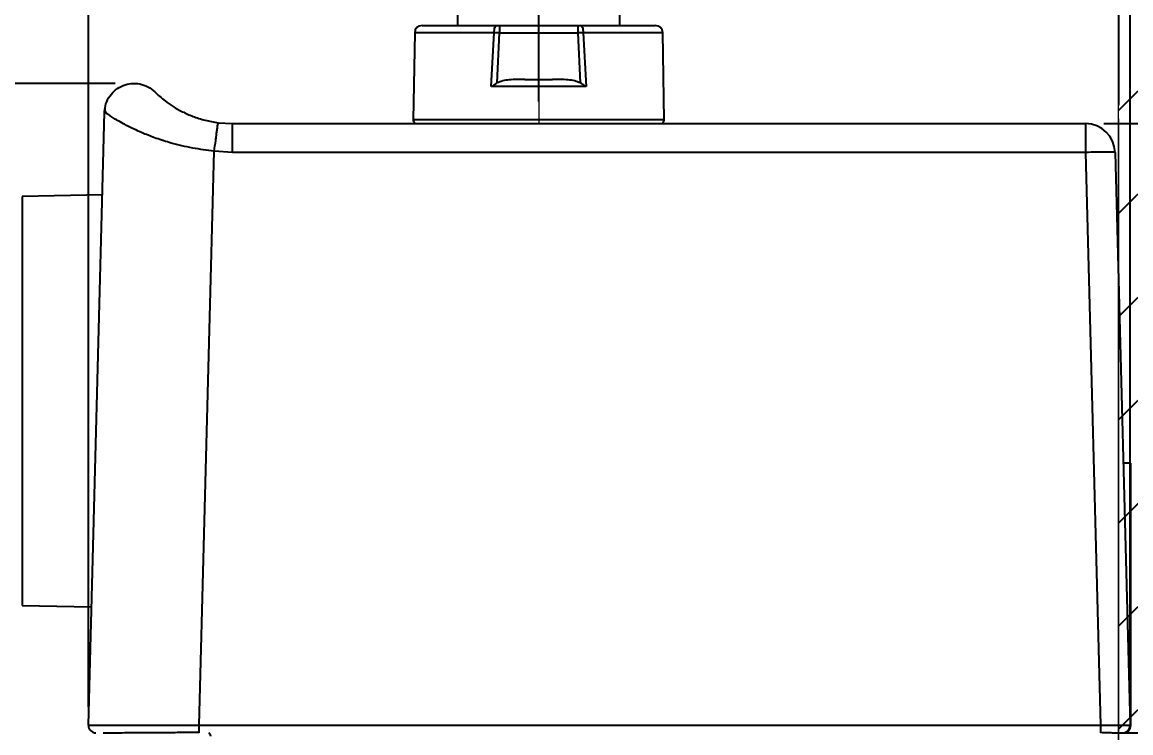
# Model space of a CAD drawing. Header units: millimetres. Extents: x 6110 to 6704, y -3675 to -2835.
# Drawn here: x 6560.36 to 6597.88, y -3381.68 to -3357.62 of the extents above; entities that cross this region are included whole.
import ezdxf

# ---------------------------------------------------------------- set-up
doc = ezdxf.new("R2010")
doc.units = ezdxf.units.MM
doc.header["$LTSCALE"] = 0.1
doc.linetypes.add('CENTERX2', pattern=[101.6, 63.5, -12.7, 12.7, -12.7])
doc.layers.get('0').update_dxf_attribs({"lineweight": 13})
doc.layers.add('CENTER', color=1, linetype='CENTERX2', lineweight=15)
doc.layers.add('DIM', color=3, linetype='Continuous', lineweight=9)
doc.layers.add('hatch', color=2, linetype='Continuous')
doc.styles.get("Standard").update_dxf_attribs({"font": 'arial.ttf'})
doc.dimstyles.new('ISO-25', dxfattribs={"dimtxt": 2.5, "dimasz": 2.5, "dimexe": 1.25, "dimexo": 0.625, "dimtad": 1, "dimlfac": 5, "dimtxsty": 'Standard', "dimcen": 2.5, "dimadec": 0, "dimazin": 0, "dimtfac": 1, "dimtmove": 0, "dimatfit": 3, "dimfxl": 0, "dimarcsym": 0})

# ---------------------------------------------------------------- blocks, each defined once
blk = doc.blocks.new('*D56')
at = {"layer": 'Defpoints', "color": 0}
for p in [(6610.005, -3179.47), (6596.348, -3361.052), (6635.767, -3361.052)]:
    blk.add_point(p, dxfattribs=at)
at = {"layer": 'DIM', "color": 0, "lineweight": -2}
for p, q in [((6610.63, -3179.47), (6637.017, -3179.47)), ((6635.767, -3183.47), (6635.767, -3357.052)), ((6596.973, -3361.052), (6637.017, -3361.052))]:
    blk.add_line(p, q, dxfattribs=at)
at = {"layer": 'DIM', "color": 0}
for points in [[(6635.101, -3183.47), (6636.434, -3183.47), (6635.767, -3179.47)], [(6635.101, -3357.052), (6636.434, -3357.052), (6635.767, -3361.052)]]:
    blk.add_solid(points, dxfattribs=at)
at = {"layer": 'DIM', "color": 0, "insert": (6633.099, -3270.261), "char_height": 4, "attachment_point": 5, "rotation": 90}
blk.add_mtext('730', dxfattribs=at)
blk = doc.blocks.new('*D57')
at = {"layer": 'Defpoints', "color": 0}
for p in [(6596.348, -3361.052), (6596.856, -3381.677), (6635.767, -3381.677)]:
    blk.add_point(p, dxfattribs=at)
at = {"layer": 'DIM', "color": 0, "lineweight": -2}
for p, q in [((6596.973, -3361.052), (6637.017, -3361.052)), ((6635.767, -3365.052), (6635.767, -3377.677)), ((6597.481, -3381.677), (6637.017, -3381.677))]:
    blk.add_line(p, q, dxfattribs=at)
at = {"layer": 'DIM', "color": 0}
for points in [[(6635.101, -3365.052), (6636.434, -3365.052), (6635.767, -3361.052)], [(6635.101, -3377.677), (6636.434, -3377.677), (6635.767, -3381.677)]]:
    blk.add_solid(points, dxfattribs=at)
at = {"layer": 'DIM', "color": 0, "insert": (6632.739, -3371.364), "char_height": 4, "attachment_point": 5, "rotation": 90}
blk.add_mtext('82,5', dxfattribs=at)
blk = doc.blocks.new('*D58')
at = {"layer": 'Defpoints', "color": 0}
for p in [(6562.605, -3345.432), (6562.605, -3381.42), (6597.855, -3381.42)]:
    blk.add_point(p, dxfattribs=at)
at = {"layer": 'DIM', "color": 0, "lineweight": -2}
for p, q in [((6562.605, -3380.795), (6562.605, -3344.182)), ((6597.855, -3380.795), (6597.855, -3344.182)), ((6562.605, -3345.432), (6541.641, -3345.432)), ((6593.855, -3345.432), (6566.605, -3345.432))]:
    blk.add_line(p, q, dxfattribs=at)
at = {"layer": 'DIM', "color": 0}
for points in [[(6566.605, -3344.765), (6566.605, -3346.099), (6562.605, -3345.432)], [(6593.855, -3344.765), (6593.855, -3346.099), (6597.855, -3345.432)]]:
    blk.add_solid(points, dxfattribs=at)
at = {"layer": 'DIM', "color": 0, "insert": (6546.111, -3342.799), "char_height": 4, "attachment_point": 5}
blk.add_mtext('141', dxfattribs=at)
blk = doc.blocks.new('*D65')
at = {"layer": 'Defpoints', "color": 0}
for p in [(6597.474, -3335.521), (6577.842, -3360.926), (6597.474, -3361.052)]:
    blk.add_point(p, dxfattribs=at)
at = {"layer": 'DIM', "color": 0, "lineweight": -2}
for p, q in [((6577.842, -3360.301), (6577.842, -3334.271)), ((6597.474, -3360.427), (6597.474, -3334.271)), ((6581.842, -3335.521), (6593.474, -3335.521))]:
    blk.add_line(p, q, dxfattribs=at)
at = {"layer": 'DIM', "color": 0}
for points in [[(6581.842, -3334.855), (6581.842, -3336.188), (6577.842, -3335.521)], [(6593.474, -3334.855), (6593.474, -3336.188), (6597.474, -3335.521)]]:
    blk.add_solid(points, dxfattribs=at)
at = {"layer": 'DIM', "color": 0, "insert": (6587.658, -3332.854), "char_height": 4, "attachment_point": 5}
blk.add_mtext('78', dxfattribs=at)
blk = doc.blocks.new('*D96')
at = {"color": 3, "lineweight": -2}
for p, q in [((6563.505, -3359.694), (6537.449, -3359.694)), ((6538.699, -3363.694), (6538.699, -3464.687)), ((6597.23, -3468.687), (6537.449, -3468.687))]:
    blk.add_line(p, q, dxfattribs=at)
at = {"color": 3}
for points in [[(6538.032, -3363.694), (6539.365, -3363.694), (6538.699, -3359.694)], [(6538.032, -3464.687), (6539.365, -3464.687), (6538.699, -3468.687)]]:
    blk.add_solid(points, dxfattribs=at)
at = {"layer": 'Defpoints', "color": 0}
for p in [(6564.13, -3359.694), (6538.699, -3468.687), (6597.855, -3468.687)]:
    blk.add_point(p, dxfattribs=at)
at = {"color": 3, "insert": (6536.03, -3414.19), "char_height": 4, "attachment_point": 5, "rotation": 90}
blk.add_mtext('436', dxfattribs=at)

msp = doc.modelspace()

# ---------------------------------------------------------------- hatches: boundary and pattern name
at = {"layer": 'hatch'}
h = msp.add_hatch(dxfattribs=at)
h.set_pattern_fill('ANSI31', color=256, scale=0.777568)
h.set_pattern_definition([(45, (5809.2703, -3576.218), (-1.7456907, 1.7456907), [])])
edge = h.paths.add_edge_path()
edge.add_spline(control_points=[(6597.4753, -3341.3519), (6597.5331, -3341.3659), (6597.6353, -3341.3823), (6597.7761, -3341.3823), (6597.8566, -3341.3722), (6597.8936, -3341.3655)], knot_values=[0, 0, 0, 0, 0.4237752, 0.7322165, 1, 1, 1, 1], degree=3, periodic=0)
edge.add_line((6597.5166, -3341.3576), (6597.9333, -3341.3576))
edge.add_arc((6597.7003, -3340.2901), 1.0927, 280.19055, 282.31636, ccw=False)
edge.add_spline(control_points=[(6597.8936, -3341.3655), (6597.8566, -3341.3722), (6597.7761, -3341.3823), (6597.6353, -3341.3823), (6597.5331, -3341.3659), (6597.4753, -3341.3519)], knot_values=[0, 0, 0, 0, 0.2677835, 0.5762248, 1, 1, 1, 1], degree=3, periodic=0)
edge.add_line((6597.4668, -3341.3969), (6597.4668, -3343.342))
edge.add_line((6597.4668, -3343.342), (6597.5166, -3343.342))
edge.add_spline(control_points=[(6597.8936, -3343.3341), (6597.8566, -3343.3274), (6597.7761, -3343.3174), (6597.6353, -3343.3174), (6597.5331, -3343.3338), (6597.4753, -3343.3478)], knot_values=[0, 0, 0, 0, 0.2677887, 0.5762346, 1, 1, 1, 1], degree=3, periodic=0)
edge.add_line((6600.0995, -3343.1305), (6600.2847, -3343.1305))
edge.add_ellipse((6599.6335, -3342.3498), major_axis=(0, -1), ratio=0.6666667, start_angle=218.68219, end_angle=321.31781, ccw=False)
edge.add_line((6598.6491, -3341.3576), (6597.5166, -3341.3576))
edge.add_spline(control_points=[(6597.4753, -3341.3519), (6597.5331, -3341.3659), (6597.6353, -3341.3823), (6597.7761, -3341.3823), (6597.8566, -3341.3722), (6597.8936, -3341.3655)], knot_values=[0, 0, 0, 0, 0.4237752, 0.7322165, 1, 1, 1, 1], degree=3, periodic=0)
edge.add_arc((6597.7003, -3340.2901), 1.0927, 280.19055, 282.31636)
edge.add_line((6597.9333, -3341.3576), (6605.717, -3341.3576))
edge.add_line((6605.717, -3341.3576), (6605.717, -3343.342))
edge.add_line((6605.717, -3343.342), (6597.5166, -3343.342))
edge.add_spline(control_points=[(6597.8936, -3343.3341), (6597.8566, -3343.3274), (6597.7761, -3343.3174), (6597.6353, -3343.3174), (6597.5331, -3343.3338), (6597.4753, -3343.3478)], knot_values=[0, 0, 0, 0, 0.2677887, 0.5762346, 1, 1, 1, 1], degree=3, periodic=0)
edge.add_line((6597.4753, -3343.3478), (6597.4668, -3343.3498))
edge.add_line((6597.4668, -3343.3498), (6597.4668, -3356.3501))
edge.add_line((6597.4668, -3356.3501), (6597.4753, -3356.3522))
edge.add_spline(control_points=[(6597.4753, -3356.3522), (6597.5331, -3356.3662), (6597.6353, -3356.3826), (6597.7761, -3356.3826), (6597.8566, -3356.3725), (6597.8936, -3356.3659)], knot_values=[0, 0, 0, 0, 0.4237752, 0.7322165, 1, 1, 1, 1], degree=3, periodic=0)
edge.add_line((6597.5166, -3356.358), (6597.9333, -3356.358))
edge.add_arc((6597.7003, -3355.2905), 1.0927, 280.19055, 282.31636, ccw=False)
edge.add_spline(control_points=[(6597.8936, -3356.3659), (6597.8566, -3356.3725), (6597.7761, -3356.3826), (6597.6353, -3356.3826), (6597.5331, -3356.3662), (6597.4753, -3356.3522)], knot_values=[0, 0, 0, 0, 0.2677835, 0.5762248, 1, 1, 1, 1], degree=3, periodic=0)
edge.add_line((6597.4668, -3356.3973), (6597.4668, -3358.3423))
edge.add_line((6597.4668, -3358.3423), (6597.5166, -3358.3423))
edge.add_spline(control_points=[(6597.8936, -3358.3344), (6597.8566, -3358.3278), (6597.7761, -3358.3177), (6597.6353, -3358.3177), (6597.5331, -3358.3341), (6597.4753, -3358.3481)], knot_values=[0, 0, 0, 0, 0.2677887, 0.5762346, 1, 1, 1, 1], degree=3, periodic=0)
edge.add_line((6599.0317, -3358.1308), (6599.2169, -3358.1308))
edge.add_ellipse((6599.6335, -3357.3501), major_axis=(0, -1), ratio=0.6666667, start_angle=218.68219, end_angle=321.31781, ccw=False)
edge.add_line((6598.6491, -3356.358), (6597.5166, -3356.358))
edge.add_spline(control_points=[(6597.4753, -3356.3522), (6597.5331, -3356.3662), (6597.6353, -3356.3826), (6597.7761, -3356.3826), (6597.8566, -3356.3725), (6597.8936, -3356.3659)], knot_values=[0, 0, 0, 0, 0.4237752, 0.7322165, 1, 1, 1, 1], degree=3, periodic=0)
edge.add_arc((6597.7003, -3355.2905), 1.0927, 280.19055, 282.31636)
edge.add_line((6597.9333, -3356.358), (6605.717, -3356.358))
edge.add_line((6605.717, -3356.358), (6605.717, -3358.3423))
edge.add_line((6605.717, -3358.3423), (6597.5166, -3358.3423))
edge.add_spline(control_points=[(6597.8936, -3358.3344), (6597.8566, -3358.3278), (6597.7761, -3358.3177), (6597.6353, -3358.3177), (6597.5331, -3358.3341), (6597.4753, -3358.3481)], knot_values=[0, 0, 0, 0, 0.2677887, 0.5762346, 1, 1, 1, 1], degree=3, periodic=0)
edge.add_line((6597.4753, -3358.3481), (6597.4668, -3358.3502))
edge.add_line((6597.4668, -3358.3502), (6597.4668, -3594.1641))
edge.add_line((6597.4668, -3594.1641), (6610.0143, -3594.1641))
edge.add_line((6610.0143, -3594.1641), (6610.0143, -3017.7979))
edge.add_line((6610.0143, -3017.7979), (6597.4668, -3017.7979))
edge.add_line((6597.4668, -3017.7979), (6597.4668, -3341.3498))
edge.add_line((6597.4668, -3341.3498), (6597.4753, -3341.3519))

# ---------------------------------------------------------------- linework, layer by layer
msp.add_line((6597.4668, -3594.1641), (6597.4668, -3017.1874))
at = {"linetype": 'Continuous', "lineweight": 25}
for p, q in [((6575.0918, -3318.2615), (6575.0918, -3357.7268)), ((6580.5918, -3357.7268), (6580.5918, -3318.8142)), ((6573.6456, -3357.9724), (6573.594, -3360.926)), ((6576.3356, -3357.9724), (6573.6456, -3357.9724)), ((6576.2392, -3359.7974), (6576.3356, -3357.9724)), ((6576.5153, -3357.9768), (6576.3356, -3357.9724)), ((6576.4253, -3357.7268), (6576.5153, -3357.7268)), ((6576.4348, -3359.6742), (6576.5153, -3357.9768)), ((6576.5153, -3357.7268), (6576.5153, -3357.9768)), ((6576.5153, -3357.7268), (6579.1684, -3357.7268)), ((6576.5153, -3357.9768), (6579.1684, -3357.9768)), ((6579.1684, -3357.7268), (6579.2583, -3357.7268)), ((6579.348, -3357.9724), (6579.1684, -3357.9768)), ((6579.1684, -3357.9768), (6579.2488, -3359.6742)), ((6579.348, -3357.9724), (6579.4444, -3359.7974)), ((6582.0381, -3357.9724), (6579.348, -3357.9724)), ((6582.0896, -3360.926), (6582.0381, -3357.9724)), ((6577.3695, -3359.5518), (6578.3142, -3359.5518)), ((6579.4444, -3359.7974), (6576.2393, -3359.7974)), ((6562.6054, -3381.4203), (6563.1489, -3360.6629)), ((6563.2256, -3360.7121), (6563.1489, -3360.6629)), ((6566.9926, -3361.0202), (6567.4785, -3361.0518)), ((6567.4785, -3361.0518), (6596.3479, -3361.0518)), ((6566.3541, -3381.4204), (6566.863, -3361.9856)), ((6567.4785, -3362.0255), (6566.863, -3361.9856)), ((6596.3479, -3362.0256), (6567.4785, -3362.0255)), ((6596.3479, -3362.0256), (6596.8557, -3381.4207)), ((6597.3475, -3362.0256), (6597.8554, -3381.4203)), ((6563.0755, -3363.4657), (6560.3614, -3363.5131)), ((6560.3614, -3363.5131), (6560.3614, -3377.3656)), ((6597.8817, -3372.5518), (6597.6231, -3372.5518)), ((6597.8817, -3381.4269), (6597.8817, -3372.5518)), ((6560.3614, -3377.3656), (6562.7105, -3377.4066)), ((6562.7057, -3377.5143), (6562.7068, -3377.5143)), ((6563.1035, -3381.6768), (6563.2396, -3381.6758)), ((6566.3541, -3381.4204), (6596.8557, -3381.4207)), ((6596.8557, -3381.658), (6596.8557, -3381.6768))]:
    msp.add_line(p, q, dxfattribs=at)
at = {"color": 7, "linetype": 'Continuous'}
msp.add_line((6597.4737, -3472.8337), (6597.4737, -3360.8879), dxfattribs=at)
at = {"linetype": 'Continuous', "lineweight": 25}
for centre, radius, start, end in [((6573.8955, -3357.9768), 0.25, 89.99805, 178.99997), ((6581.7881, -3357.9768), 0.25, 1.00001, 90), ((6573.719, -3360.9268), 0.125, 179.52156, 270), ((6581.9646, -3360.9268), 0.125, 270, 0.51459), ((6596.3479, -3362.0518), 1, 1.5, 90.00001), ((6562.8553, -3381.4268), 0.25, 178.5, 270), ((6597.6055, -3381.4268), 0.25, 270, 1.5), ((6597.6317, -3381.4268), 0.25, 270.0298, 359.97023)]:
    msp.add_arc(centre, radius, start, end, dxfattribs=at)
msp.add_ellipse((6566.4159, -3381.413), major_axis=(-0.327, 0.3782), ratio=0.0871965, start_param=3.1415927, end_param=3.8679413, dxfattribs=at)
for points, knots in [([(6573.8955, -3357.7268), (6573.9042, -3357.7268), (6573.9214, -3357.7268), (6574.0597, -3357.7268), (6574.2771, -3357.7268), (6574.5767, -3357.7268), (6574.9495, -3357.7268), (6575.3884, -3357.7268), (6575.8804, -3357.7268), (6576.2437, -3357.7268), (6576.4253, -3357.7268)], [0, 0, 0, 0, 0.1249999, 0.2499994, 0.3749992, 0.4999994, 0.6250003, 0.7500005, 0.8750007, 1, 1, 1, 1]), ([(6576.3356, -3357.9724), (6576.3371, -3357.9401), (6576.3402, -3357.8755), (6576.361, -3357.7944), (6576.3904, -3357.7378), (6576.4137, -3357.7305), (6576.4253, -3357.7268)], [0, 0, 0, 0, 0.25000024, 0.49999299, 0.75000098, 1, 1, 1, 1]), ([(6579.1684, -3357.7268), (6579.1684, -3357.7306), (6579.1684, -3357.7381), (6579.1684, -3357.7959), (6579.1684, -3357.8785), (6579.1684, -3357.9441), (6579.1684, -3357.9768)], [0, 0, 0, 0, 0.2499993, 0.5, 0.7500007, 1, 1, 1, 1]), ([(6579.2583, -3357.7268), (6579.2699, -3357.7305), (6579.2932, -3357.7378), (6579.3227, -3357.7944), (6579.3435, -3357.8755), (6579.3465, -3357.9401), (6579.348, -3357.9724)], [0, 0, 0, 0, 0.2499926, 0.4999961, 0.7499964, 1, 1, 1, 1]), ([(6579.2583, -3357.7268), (6579.44, -3357.7268), (6579.8032, -3357.7268), (6580.2952, -3357.7268), (6580.7341, -3357.7268), (6581.1069, -3357.7268), (6581.4066, -3357.7268), (6581.6239, -3357.7268), (6581.7622, -3357.7268), (6581.7795, -3357.7268), (6581.7881, -3357.7268)], [0, 0, 0, 0, 0.1250004, 0.2500012, 0.3750013, 0.5000018, 0.6250018, 0.7500016, 0.8750013, 1, 1, 1, 1]), ([(6577.3695, -3359.5518), (6577.1952, -3359.5534), (6576.9458, -3359.5558), (6576.6292, -3359.595), (6576.4971, -3359.6488), (6576.4348, -3359.6742)], [0, 0, 0, 0, 0.5509414, 0.7886194, 1, 1, 1, 1]), ([(6579.2488, -3359.6742), (6579.1868, -3359.6489), (6579.0548, -3359.5951), (6578.7382, -3359.5558), (6578.4886, -3359.5535), (6578.3142, -3359.5518)], [0, 0, 0, 0, 0.2108593, 0.4484341, 1, 1, 1, 1]), ([(6563.1489, -3360.6629), (6563.1596, -3360.5665), (6563.181, -3360.3735), (6563.3164, -3360.1111), (6563.5153, -3359.8968), (6563.7688, -3359.7488), (6564.0539, -3359.6792), (6564.3459, -3359.6952), (6564.6255, -3359.79), (6564.7749, -3359.914), (6564.8496, -3359.976)], [0, 0, 0, 0, 0.1249999, 0.2500003, 0.3749995, 0.4999988, 0.625, 0.7499995, 0.8749992, 1, 1, 1, 1]), ([(6576.2393, -3359.7974), (6576.271, -3359.777), (6576.3037, -3359.7559), (6576.3391, -3359.733), (6576.3484, -3359.7269), (6576.3799, -3359.7064), (6576.4107, -3359.6883), (6576.4348, -3359.6742)], [0, 0, 0, 0, 0.5005249, 0.5161557, 0.545185, 0.6434563, 1, 1, 1, 1]), ([(6579.4444, -3359.7974), (6579.4129, -3359.7767), (6579.3812, -3359.7559), (6579.3477, -3359.7351), (6579.3454, -3359.7336), (6579.337, -3359.7281), (6579.3052, -3359.7072), (6579.2738, -3359.6888), (6579.2488, -3359.6742)], [0, 0, 0, 0, 0.50054785, 0.50170236, 0.51076704, 0.53594014, 0.63113021, 1, 1, 1, 1]), ([(6564.8496, -3359.976), (6564.8582, -3359.9846), (6564.8752, -3360.0016), (6565.0064, -3360.1244), (6565.2009, -3360.2854), (6565.4577, -3360.4667), (6565.7692, -3360.647), (6566.1338, -3360.8099), (6566.5446, -3360.9453), (6566.8446, -3360.9955), (6566.9926, -3361.0202)], [0, 0, 0, 0, 0.1394549, 0.2763132, 0.4084135, 0.5352887, 0.6577191, 0.77461, 0.8887674, 1, 1, 1, 1]), ([(6563.15, -3360.6568), (6563.1503, -3360.6467), (6563.1519, -3360.5994), (6563.1555, -3360.5719), (6563.1583, -3360.5501)], [0, 0, 0, 0, 0.2129211, 1, 1, 1, 1]), ([(6563.1581, -3360.5516), (6563.1591, -3360.574), (6563.161, -3360.6182), (6563.2038, -3360.6883), (6563.2249, -3360.7228)], [0, 0, 0, 0, 0.5078318, 1, 1, 1, 1]), ([(6566.863, -3361.9856), (6566.6169, -3361.9542), (6566.242, -3361.9064), (6565.7576, -3361.8024), (6565.4317, -3361.719), (6565.1453, -3361.6331), (6564.9042, -3361.5524), (6564.6749, -3361.4674), (6564.4498, -3361.3762), (6564.1954, -3361.2636), (6563.97, -3361.1534), (6563.7584, -3361.0392), (6563.5916, -3360.9443), (6563.4346, -3360.8481), (6563.3097, -3360.7682), (6563.253, -3360.7303), (6563.2256, -3360.7121)], [0, 0, 0, 0, 0.1405888, 0.2141133, 0.2898803, 0.3435191, 0.4010123, 0.4545034, 0.5085715, 0.5726221, 0.6626599, 0.7134726, 0.7896006, 0.8557025, 0.9305075, 1, 1, 1, 1]), ([(6566.863, -3361.9856), (6566.8791, -3361.8631), (6566.9037, -3361.6749), (6566.9335, -3361.4502), (6566.9541, -3361.2962), (6566.9708, -3361.1723), (6566.9873, -3361.0526), (6566.9905, -3361.033), (6566.9926, -3361.0202)], [0, 0, 0, 0, 0.239812, 0.3685878, 0.5000006, 0.6314116, 0.7601886, 1, 1, 1, 1]), ([(6567.4785, -3362.0255), (6567.4785, -3361.8971), (6567.4785, -3361.6403), (6567.4785, -3361.3193), (6567.4785, -3361.0954), (6567.4785, -3361.0663), (6567.4785, -3361.0518)], [0, 0, 0, 0, 0.25, 0.4999959, 0.749997, 1, 1, 1, 1]), ([(6582.0896, -3360.9257), (6582.0738, -3360.9257), (6582.0422, -3360.9257), (6581.7896, -3360.9257), (6581.397, -3360.9257), (6580.8647, -3360.9257), (6580.217, -3360.9257), (6579.4779, -3360.9257), (6578.6759, -3360.9257), (6577.8418, -3360.9257), (6577.0078, -3360.9257), (6576.2058, -3360.9257), (6575.4666, -3360.9257), (6574.819, -3360.9257), (6574.2866, -3360.9257), (6573.894, -3360.9257), (6573.6415, -3360.9257), (6573.6098, -3360.9257), (6573.594, -3360.9257)], [0, 0, 0, 0, 0.0625002, 0.125, 0.1875001, 0.2499999, 0.3124999, 0.3750001, 0.4375, 0.5, 0.5625, 0.6249999, 0.6875, 0.7500001, 0.8124999, 0.875, 0.9374998, 1, 1, 1, 1]), ([(6596.3479, -3361.0518), (6596.3479, -3361.0663), (6596.3479, -3361.0954), (6596.3479, -3361.3193), (6596.3479, -3361.6403), (6596.3479, -3361.8972), (6596.3479, -3362.0256)], [0, 0, 0, 0, 0.249999, 0.5000001, 0.7500011, 1, 1, 1, 1]), ([(6597.3475, -3362.0256), (6597.3324, -3362.0226), (6597.3022, -3362.0165), (6597.071, -3362.0139), (6596.7407, -3362.0165), (6596.4788, -3362.0226), (6596.3479, -3362.0256)], [0, 0, 0, 0, 0.2499998, 0.49999914, 0.74999956, 1, 1, 1, 1]), ([(6562.6054, -3381.4203), (6562.6199, -3381.4198), (6562.6484, -3381.419), (6562.8731, -3381.4182), (6563.2174, -3381.4177), (6563.6865, -3381.4176), (6564.2565, -3381.4177), (6564.904, -3381.4183), (6565.6126, -3381.4191), (6566.1033, -3381.4199), (6566.3541, -3381.4204)], [0, 0, 0, 0, 0.1277362, 0.2499963, 0.3758153, 0.500001, 0.6241839, 0.7500049, 0.872263, 1, 1, 1, 1]), ([(6563.2396, -3381.6758), (6563.3246, -3381.6753), (6563.5478, -3381.6739), (6564.0798, -3381.6678), (6564.6682, -3381.6635), (6565.1857, -3381.6608), (6565.754, -3381.6591), (6566.1518, -3381.6589), (6566.3541, -3381.6588)], [0, 0, 0, 0, 0.1585878, 0.4166378, 0.5543887, 0.697598, 0.8461744, 1, 1, 1, 1]), ([(6566.3541, -3381.6768), (6566.3541, -3381.6729), (6566.3541, -3381.6651), (6566.3541, -3381.6055), (6566.3541, -3381.5205), (6566.3541, -3381.4537), (6566.3541, -3381.4204)], [0, 0, 0, 0, 0.2499962, 0.5000003, 0.7500028, 1, 1, 1, 1]), ([(6596.8557, -3381.4207), (6596.9238, -3381.4202), (6597.0583, -3381.4194), (6597.3085, -3381.4182), (6597.5804, -3381.4176), (6597.7622, -3381.418), (6597.8433, -3381.4191), (6597.8513, -3381.4199), (6597.8554, -3381.4203)], [0, 0, 0, 0, 0.13041, 0.2574025, 0.5000034, 0.74258, 0.8695733, 1, 1, 1, 1]), ([(6596.8557, -3381.4207), (6596.8557, -3381.4542), (6596.8557, -3381.5212), (6596.8557, -3381.6032), (6596.8557, -3381.6511), (6596.8557, -3381.6577), (6596.8557, -3381.658)], [0, 0, 0, 0, 0.3283071, 0.6566055, 0.9849155, 1, 1, 1, 1]), ([(6596.8557, -3381.6588), (6596.9378, -3381.6617), (6597.0996, -3381.6674), (6597.3073, -3381.673), (6597.4687, -3381.6764), (6597.5237, -3381.6767), (6597.5507, -3381.6768)], [0, 0, 0, 0, 0.26127177, 0.51503418, 0.7612337, 1, 1, 1, 1])]:
    msp.add_open_spline(points, degree=3, knots=knots, dxfattribs=at)
at = {"layer": 'CENTER'}
msp.add_line((6577.8418, -3084.9683), (6577.8418, -3361.0518), dxfattribs=at)

# ---------------------------------------------------------------- dimensions: what is measured, and where the dimension line sits
dim = msp.add_linear_dim(base=(6538.6988, -3468.6866), p1=(6564.1301, -3359.6939), p2=(6597.8554, -3468.6866), angle=90, dimstyle='ISO-25', override={"dimtxt": 4, "dimasz": 4, "dimdec": 0, "dimlfac": 4, "dimclrd": 3, "dimclre": 3, "dimclrt": 3, "dimadec": 1, "dimtdec": 0, "dimfxl": 1.25, "dimtfill": 1})
dim.commit()
dim.dimension.update_dxf_attribs({"geometry": '*D96', "text_midpoint": (6536.0302, -3414.1903)})
at = {"layer": 'DIM'}
dim = msp.add_linear_dim(base=(6635.7674, -3361.0518), p1=(6610.0048, -3179.4703), p2=(6596.3479, -3361.0518), angle=90, text='730', dimstyle='ISO-25', override={"dimtxt": 4, "dimasz": 4, "dimlfac": 4, "dimadec": 1, "dimfxl": 1.25}, dxfattribs=at)
dim.commit()
dim.dimension.update_dxf_attribs({"geometry": '*D56', "text_midpoint": (6633.0988, -3270.2611)})
dim = msp.add_linear_dim(base=(6597.4737, -3335.5214), p1=(6577.8418, -3360.9257), p2=(6597.4737, -3361.0518), text='78', dimstyle='ISO-25', override={"dimtxt": 4, "dimasz": 4, "dimlfac": 4, "dimadec": 1, "dimfxl": 1.25}, dxfattribs=at)
dim.commit()
dim.dimension.update_dxf_attribs({"geometry": '*D65', "text_midpoint": (6587.6578, -3332.8541)})
dim = msp.add_linear_dim(base=(6562.6054, -3345.4321), p1=(6597.8554, -3381.4203), p2=(6562.6054, -3381.4203), dimstyle='ISO-25', override={"dimtxt": 4, "dimasz": 4, "dimlfac": 4, "dimadec": 1, "dimfxl": 1.25}, dxfattribs=at)
dim.commit()
dim.dimension.update_dxf_attribs({"geometry": '*D58', "text_midpoint": (6546.1108, -3345.4321), "dimtype": 160})
dim = msp.add_linear_dim(base=(6635.7674, -3381.6768), p1=(6596.3479, -3361.0518), p2=(6596.8557, -3381.6768), angle=90, dimstyle='ISO-25', override={"dimtxt": 4, "dimasz": 4, "dimlfac": 4, "dimadec": 1, "dimfxl": 1.25}, dxfattribs=at)
dim.commit()
dim.dimension.update_dxf_attribs({"geometry": '*D57', "text_midpoint": (6632.7386, -3371.3643)})

doc.saveas('drawing.dxf')
